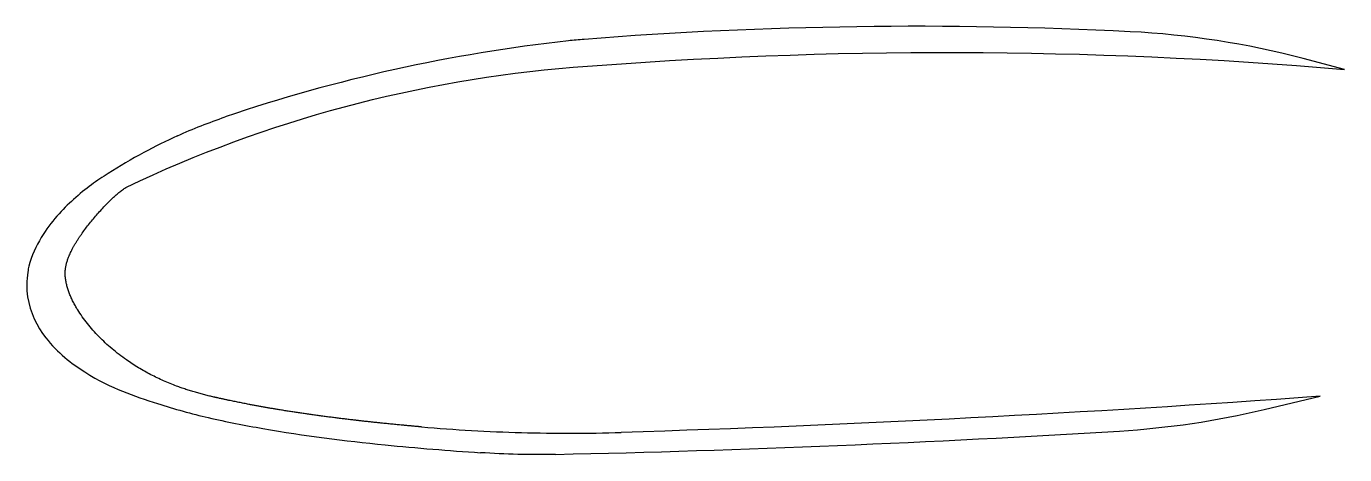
# Model space of a CAD drawing. Header units: millimetres. Extents: x -12 to 143, y -13 to 38.
import ezdxf

# ---------------------------------------------------------------- set-up
doc = ezdxf.new("R2010")
doc.units = ezdxf.units.MM

msp = doc.modelspace()

# ---------------------------------------------------------------- linework, layer by layer
for points in [[(-0.51, 18.66, -0.091326), (51.98, 32.74, -0.041285), (142.65, 32.5), (137.78, 33.78, 0.051613), (117.43, 36.93, 0.032238), (53.27, 36.03, 0.007758), (51.41, 35.85, 0.054467), (11.08, 26.91)], [(49.91, -12.79, 0.009817), (116.17, -10.04, 0.043085), (133.19, -7.52), (139.77, -5.96, -0.010282), (57.63, -10.21)]]:
    msp.add_lwpolyline(points, format="xyb")
for points, degree, knots in [([(5.47, 24.68), (6.38, 25.1), (7.31, 25.49), (9.18, 26.23), (10.13, 26.58), (11.08, 26.91)], 3, [0, 0, 0, 0, 0.3021333, 0.3021333, 0.6042665, 0.6042665, 0.6042665, 0.6042665]), ([(5.47, 24.68), (4.15, 24.08), (2.82, 23.42), (1.51, 22.71), (0.05, 21.92), (-1.34, 21.11), (-2.67, 20.26), (-3.98, 19.44), (-5.28, 18.54), (-6.76, 17.19), (-8.01, 16.06), (-9.4, 14.59), (-10.53, 12.73), (-11.16, 11.71), (-11.69, 10.57), (-12.01, 9.34)], 3, [0.97906068, 0.97906068, 0.97906068, 0.97906068, 0.9832114, 0.9832114, 0.9832114, 0.98780492, 0.98780492, 0.98780492, 0.99230311, 0.99230311, 0.99230311, 0.99608535, 0.99608535, 0.99608535, 0.9981728, 0.9981728, 0.9981728, 0.9981728]), ([(-7.69, 9.09), (-7.67, 9.2), (-7.29, 11.32), (-5.73, 13.68), (-2.42, 17.5), (-0.51, 18.66)], 4, [1.703578, 1.703578, 1.703578, 1.703578, 1.703578, 1.7201419, 2, 2, 2, 2, 2]), ([(9.76, -6.05), (5.07, -4.98), (-1.07, -2.79), (-6.77, 3.04), (-7.73, 7.76), (-7.73, 8.56)], 4, [1.0000091, 1.0000091, 1.0000091, 1.0000091, 1.0000091, 1.5707344, 1.6851591, 1.6851591, 1.6851591, 1.6851591, 1.6851591]), ([(-12.14, 5.73), (-11.88, 3.94), (-11.05, 2.27), (-10, 0.92), (-8.64, -0.83), (-6.95, -2.12), (-5.43, -3.08), (-3.77, -4.14), (-2.32, -4.81), (-1, -5.35), (0.39, -5.92), (1.72, -6.37), (3.14, -6.82), (5.1, -7.45), (7.15, -8.02), (9.09, -8.46), (11.25, -8.96), (13.37, -9.37), (15.52, -9.75), (20.35, -10.61), (25.12, -11.19), (29.87, -11.67), (33.62, -12.04), (37.35, -12.34), (41.07, -12.59)], 3, [0, 0, 0, 0, 0.00290326, 0.00290326, 0.00290326, 0.00663074, 0.00663074, 0.00663074, 0.01069788, 0.01069788, 0.01069788, 0.01496074, 0.01496074, 0.01496074, 0.02082699, 0.02082699, 0.02082699, 0.02735547, 0.02735547, 0.02735547, 0.04202805, 0.04202805, 0.04202805, 0.0535817, 0.0535817, 0.0535817, 0.0535817]), ([(34.17, -9.56), (33.59, -9.51), (32.04, -9.37), (29.52, -9.13), (26.02, -8.76), (21.49, -8.18), (17.22, -7.55), (13.83, -6.91), (11.5, -6.44), (10.14, -6.14), (9.76, -6.05)], 5, [-0.04623119, -0.04623119, -0.04623119, -0.04623119, -0.04623119, -0.04623119, -0.0432348, -0.03819244, -0.0331274, -0.02803134, -0.02288876, -0.02094307, -0.02094307, -0.02094307, -0.02094307, -0.02094307, -0.02094307]), ([(34.17, -9.56), (38.07, -9.89), (41.98, -10.12), (49.81, -10.33), (53.72, -10.33), (57.63, -10.21)], 3, [0, 0, 0, 0, 1.174482, 1.174482, 2.348965, 2.348965, 2.348965, 2.348965]), ([(49.91, -12.79), (48.43, -12.82), (46.96, -12.82), (44.01, -12.75), (42.54, -12.69), (41.07, -12.59)], 3, [0, 0, 0, 0, 0.4423927, 0.4423927, 0.8847855, 0.8847855, 0.8847855, 0.8847855])]:
    msp.add_open_spline(points, degree=degree, knots=knots)
for points in [[(-12.01, 9.34), (-12.03, 9.24), (-12.05, 9.13), (-12.07, 9.03)], [(-12.12, 8.65), (-12.27, 7.7), (-12.29, 6.7), (-12.14, 5.73)], [(-12.07, 9.03), (-12.09, 8.9), (-12.1, 8.77), (-12.12, 8.65)], [(-7.73, 8.56), (-7.73, 8.65), (-7.72, 8.74), (-7.72, 8.83)], [(-7.72, 8.83), (-7.71, 8.91), (-7.7, 9), (-7.69, 9.09)]]:
    msp.add_open_spline(points, degree=3)

doc.saveas('drawing.dxf')
